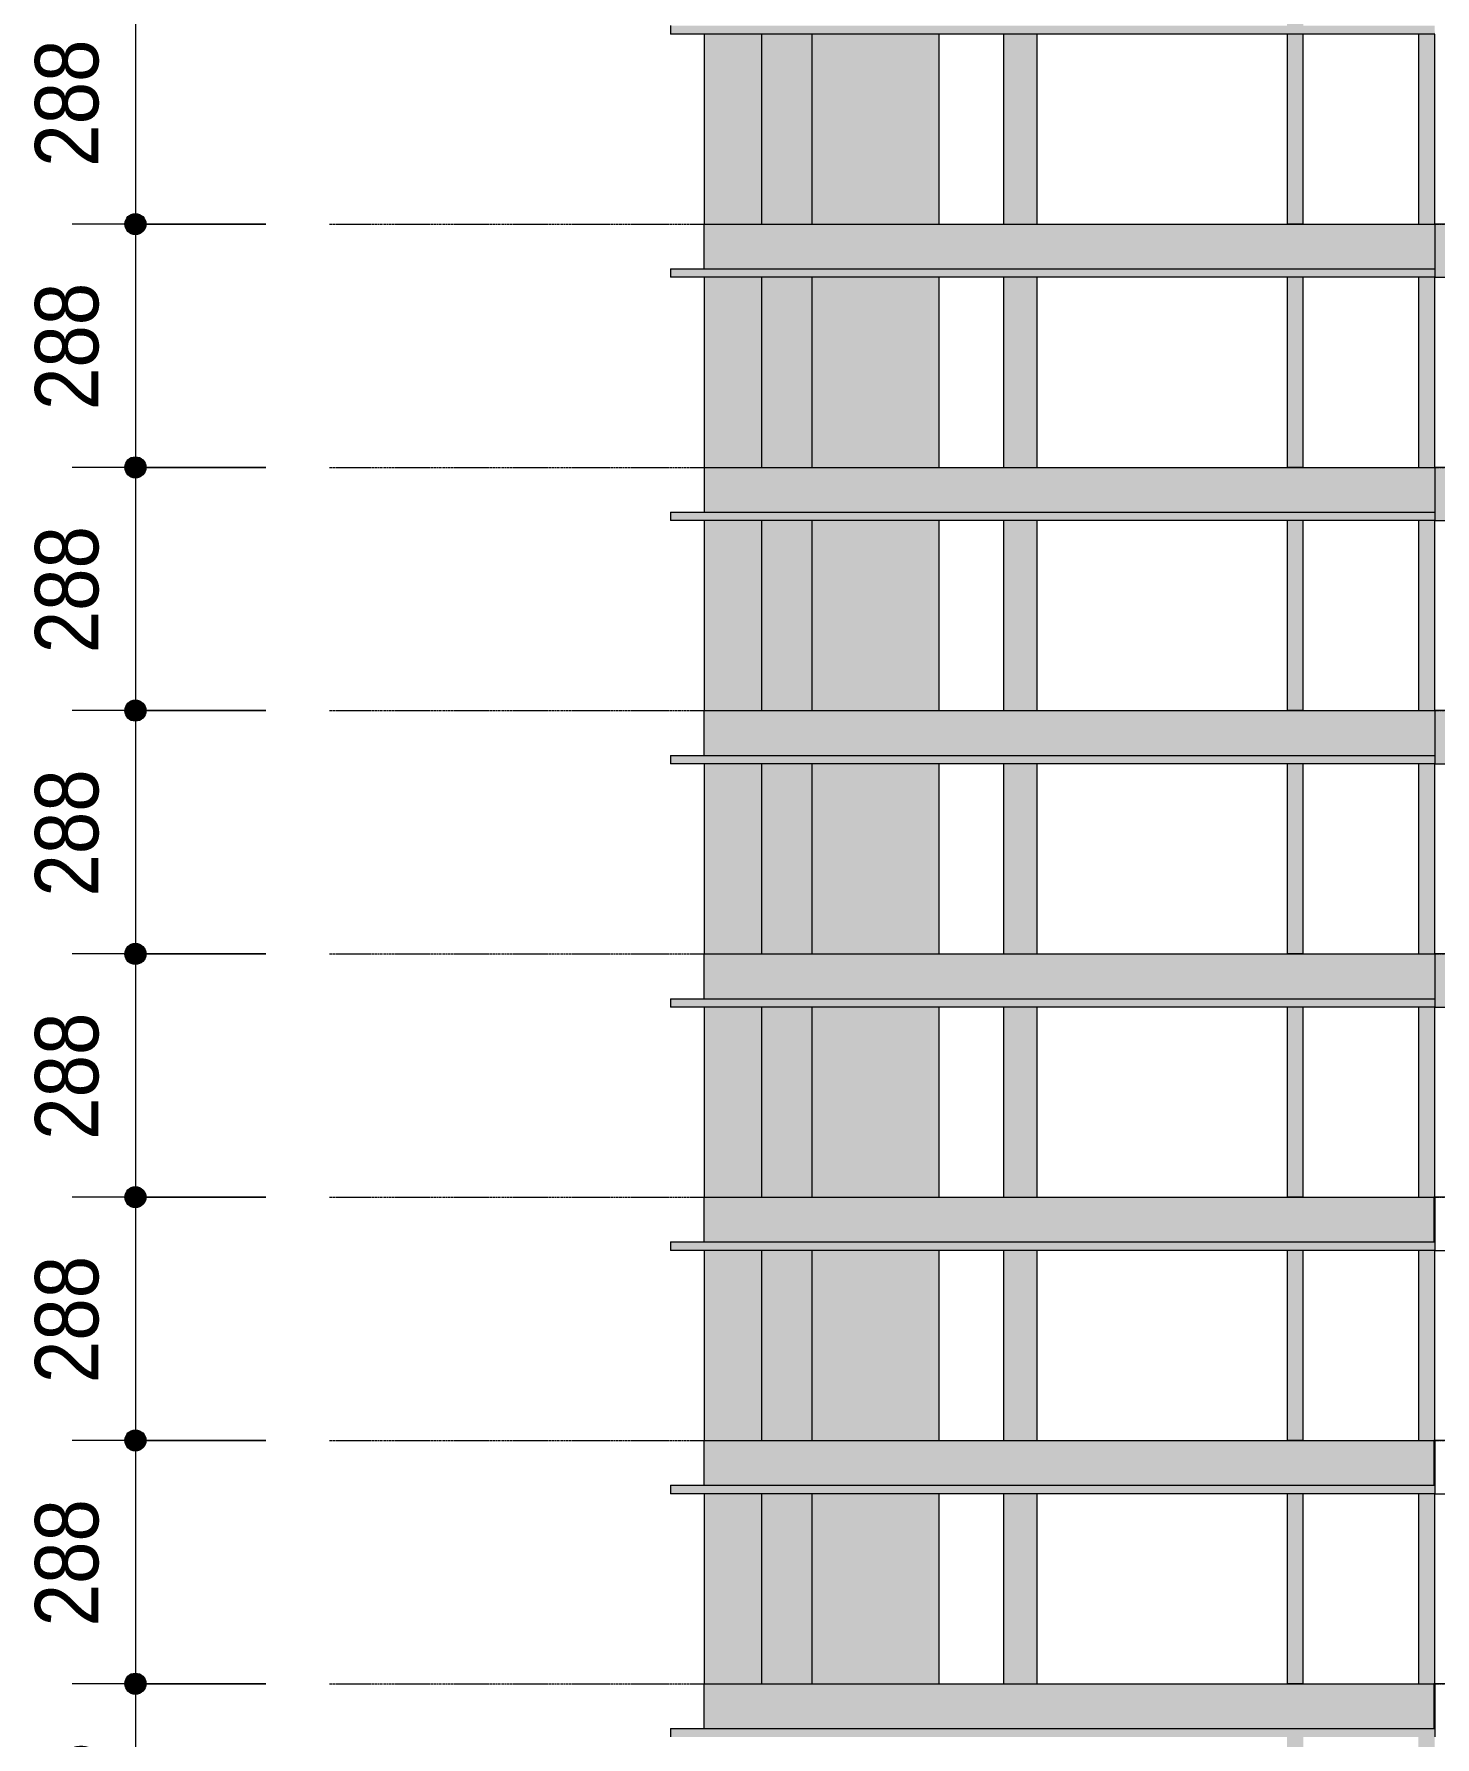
# Model space of a CAD drawing. Header units: centimetres. Extents: x -1139 to 26418, y -889 to 84390.
# Drawn here: x 11019 to 12678, y 78810 to 80826 of the extents above; entities that cross this region are included whole.
import ezdxf

# ---------------------------------------------------------------- set-up
doc = ezdxf.new("R2010")
doc.units = ezdxf.units.CM
doc.linetypes.add('Centro', pattern=[3.175, 0.635, -0.47625, 1.5875, -0.47625])
for name, color, linetype, lineweight in [('A-ANNO-DIMS', 7, 'Continuous', 9), ('A-ANNO-DIMS-500', 7, 'Continuous', 9), ('A-FLOR', 7, 'Continuous', 9), ('A-FLOR-LEVL', 7, 'Continuous', 9), ('S-BEAM', 7, 'Continuous', 9), ('S-COLS', 7, 'Continuous', 9)]:
    doc.layers.add(name, color=color, linetype=linetype, lineweight=lineweight)
doc.styles.add('Fira Sans_3', font='', dxfattribs={"width": 0.9, "height": 75})
doc.styles.get('Fira Sans_3').set_extended_font_data('Fira Sans')
doc.dimstyles.new('PED_R80_1_5mm_ACIMA_As_ESQ__R00_5', dxfattribs={"dimscale": 30.48, "dimtxt": 102.298456, "dimasz": 3.28084, "dimexe": 2.46063, "dimexo": 2.46063, "dimgap": 0.492126, "dimtad": 1, "dimdec": 1, "dimrnd": 0.5, "dimdsep": 46, "dimtxsty": 'Fira Sans_3', "dimblk1": 'DOTSMALL', "dimblk2": 'DOTSMALL', "dimsah": 1, "dimcen": 0.09, "dimdle": 4.92126, "dimazin": 0, "dimtfac": 1, "dimtdec": 4, "dimtix": 1, "dimtmove": 0, "dimatfit": 3, "dimfxl": 1, "dimtvp": 1, "dimtolj": 1, "dimtzin": 0, "dimarcsym": 2})

# ---------------------------------------------------------------- blocks, each defined once
blk = doc.blocks.new('DIMBLOCK283-CT401 - CORTE ESQ_ BARR')
at = {"layer": 'A-ANNO-DIMS-500', "true_color": 0x000032}
h = blk.add_hatch(color=178, dxfattribs=at)
edge = h.paths.add_edge_path(flags=0)
edge.add_arc((11139.5, 80889), 12.5, 0, 360)
h = blk.add_hatch(color=178, dxfattribs=at)
edge = h.paths.add_edge_path(flags=0)
edge.add_arc((11139.5, 80601), 12.5, 0, 360)
at = {"layer": 'A-ANNO-DIMS-500', "color": 178, "true_color": 0x000032}
for p, q in [((11293.8, 80889), (11064.5, 80889)), ((11139.5, 80889), (11139.5, 80601)), ((11139.5, 80889), (11293.8, 80889)), ((11293.8, 80601), (11064.5, 80601)), ((11139.5, 80601), (11293.8, 80601))]:
    blk.add_line(p, q, dxfattribs=at)
for centre in [(11139.5, 80889), (11139.5, 80601)]:
    blk.add_circle(centre, 12.5, dxfattribs=at)
at = {"layer": 'A-ANNO-DIMS-500', "color": 0, "insert": (11020.6, 80668.9), "char_height": 75, "width": 182.563, "attachment_point": 1, "rotation": 90, "line_spacing_factor": 1.049215, "style": 'Fira Sans_3'}
blk.add_mtext('288', dxfattribs=at)
blk = doc.blocks.new('_DotSmall')
at = {"color": 0, "linetype": 'ByBlock', "const_width": 0.5}
blk.add_lwpolyline([(-0.0625, 0, 1), (0.0625, 0, 1)], format="xyb", close=True, dxfattribs=at)
blk = doc.blocks.new('DIMBLOCK284-CT401 - CORTE ESQ_ BARR')
at = {"layer": 'A-ANNO-DIMS-500', "true_color": 0x000032}
h = blk.add_hatch(color=178, dxfattribs=at)
edge = h.paths.add_edge_path(flags=0)
edge.add_arc((11139.5, 80601), 12.5, 0, 360)
h = blk.add_hatch(color=178, dxfattribs=at)
edge = h.paths.add_edge_path(flags=0)
edge.add_arc((11139.5, 80313), 12.5, 0, 360)
at = {"layer": 'A-ANNO-DIMS-500', "color": 178, "true_color": 0x000032}
for p, q in [((11293.8, 80601), (11064.5, 80601)), ((11139.5, 80601), (11139.5, 80313)), ((11139.5, 80601), (11293.8, 80601)), ((11293.8, 80313), (11064.5, 80313)), ((11139.5, 80313), (11293.8, 80313))]:
    blk.add_line(p, q, dxfattribs=at)
for centre in [(11139.5, 80601), (11139.5, 80313)]:
    blk.add_circle(centre, 12.5, dxfattribs=at)
at = {"layer": 'A-ANNO-DIMS-500', "color": 0, "insert": (11020.6, 80380.9), "char_height": 75, "width": 182.563, "attachment_point": 1, "rotation": 90, "line_spacing_factor": 1.049215, "style": 'Fira Sans_3'}
blk.add_mtext('288', dxfattribs=at)
blk = doc.blocks.new('DIMBLOCK285-CT401 - CORTE ESQ_ BARR')
at = {"layer": 'A-ANNO-DIMS-500', "true_color": 0x000032}
h = blk.add_hatch(color=178, dxfattribs=at)
edge = h.paths.add_edge_path(flags=0)
edge.add_arc((11139.5, 80313), 12.5, 0, 360)
h = blk.add_hatch(color=178, dxfattribs=at)
edge = h.paths.add_edge_path(flags=0)
edge.add_arc((11139.5, 80025), 12.5, 0, 360)
at = {"layer": 'A-ANNO-DIMS-500', "color": 178, "true_color": 0x000032}
for p, q in [((11293.8, 80313), (11064.5, 80313)), ((11139.5, 80313), (11139.5, 80025)), ((11139.5, 80313), (11293.8, 80313)), ((11293.8, 80025), (11064.5, 80025)), ((11139.5, 80025), (11293.8, 80025))]:
    blk.add_line(p, q, dxfattribs=at)
for centre in [(11139.5, 80313), (11139.5, 80025)]:
    blk.add_circle(centre, 12.5, dxfattribs=at)
at = {"layer": 'A-ANNO-DIMS-500', "color": 0, "insert": (11020.6, 80092.9), "char_height": 75, "width": 182.563, "attachment_point": 1, "rotation": 90, "line_spacing_factor": 1.049215, "style": 'Fira Sans_3'}
blk.add_mtext('288', dxfattribs=at)
blk = doc.blocks.new('DIMBLOCK286-CT401 - CORTE ESQ_ BARR')
at = {"layer": 'A-ANNO-DIMS-500', "true_color": 0x000032}
h = blk.add_hatch(color=178, dxfattribs=at)
edge = h.paths.add_edge_path(flags=0)
edge.add_arc((11139.5, 80025), 12.5, 0, 360)
h = blk.add_hatch(color=178, dxfattribs=at)
edge = h.paths.add_edge_path(flags=0)
edge.add_arc((11139.5, 79737), 12.5, 0, 360)
at = {"layer": 'A-ANNO-DIMS-500', "color": 178, "true_color": 0x000032}
for p, q in [((11293.8, 80025), (11064.5, 80025)), ((11139.5, 80025), (11139.5, 79737)), ((11139.5, 80025), (11293.8, 80025)), ((11293.8, 79737), (11064.5, 79737)), ((11139.5, 79737), (11293.8, 79737))]:
    blk.add_line(p, q, dxfattribs=at)
for centre in [(11139.5, 80025), (11139.5, 79737)]:
    blk.add_circle(centre, 12.5, dxfattribs=at)
at = {"layer": 'A-ANNO-DIMS-500', "color": 0, "insert": (11020.6, 79804.9), "char_height": 75, "width": 182.563, "attachment_point": 1, "rotation": 90, "line_spacing_factor": 1.049215, "style": 'Fira Sans_3'}
blk.add_mtext('288', dxfattribs=at)
blk = doc.blocks.new('DIMBLOCK287-CT401 - CORTE ESQ_ BARR')
at = {"layer": 'A-ANNO-DIMS-500', "true_color": 0x000032}
h = blk.add_hatch(color=178, dxfattribs=at)
edge = h.paths.add_edge_path(flags=0)
edge.add_arc((11139.5, 79737), 12.5, 0, 360)
h = blk.add_hatch(color=178, dxfattribs=at)
edge = h.paths.add_edge_path(flags=0)
edge.add_arc((11139.5, 79449), 12.5, 0, 360)
at = {"layer": 'A-ANNO-DIMS-500', "color": 178, "true_color": 0x000032}
for p, q in [((11293.8, 79737), (11064.5, 79737)), ((11139.5, 79737), (11139.5, 79449)), ((11139.5, 79737), (11293.8, 79737)), ((11293.8, 79449), (11064.5, 79449)), ((11139.5, 79449), (11293.8, 79449))]:
    blk.add_line(p, q, dxfattribs=at)
for centre in [(11139.5, 79737), (11139.5, 79449)]:
    blk.add_circle(centre, 12.5, dxfattribs=at)
at = {"layer": 'A-ANNO-DIMS-500', "color": 0, "insert": (11020.6, 79516.9), "char_height": 75, "width": 182.563, "attachment_point": 1, "rotation": 90, "line_spacing_factor": 1.049215, "style": 'Fira Sans_3'}
blk.add_mtext('288', dxfattribs=at)
blk = doc.blocks.new('DIMBLOCK288-CT401 - CORTE ESQ_ BARR')
at = {"layer": 'A-ANNO-DIMS-500', "true_color": 0x000032}
h = blk.add_hatch(color=178, dxfattribs=at)
edge = h.paths.add_edge_path(flags=0)
edge.add_arc((11139.5, 79449), 12.5, 0, 360)
h = blk.add_hatch(color=178, dxfattribs=at)
edge = h.paths.add_edge_path(flags=0)
edge.add_arc((11139.5, 79161), 12.5, 0, 360)
at = {"layer": 'A-ANNO-DIMS-500', "color": 178, "true_color": 0x000032}
for p, q in [((11293.8, 79449), (11064.5, 79449)), ((11139.5, 79449), (11139.5, 79161)), ((11139.5, 79449), (11293.8, 79449)), ((11293.8, 79161), (11064.5, 79161)), ((11139.5, 79161), (11293.8, 79161))]:
    blk.add_line(p, q, dxfattribs=at)
for centre in [(11139.5, 79449), (11139.5, 79161)]:
    blk.add_circle(centre, 12.5, dxfattribs=at)
at = {"layer": 'A-ANNO-DIMS-500', "color": 0, "insert": (11020.6, 79228.9), "char_height": 75, "width": 182.563, "attachment_point": 1, "rotation": 90, "line_spacing_factor": 1.049215, "style": 'Fira Sans_3'}
blk.add_mtext('288', dxfattribs=at)
blk = doc.blocks.new('DIMBLOCK289-CT401 - CORTE ESQ_ BARR')
at = {"layer": 'A-ANNO-DIMS-500', "true_color": 0x000032}
h = blk.add_hatch(color=178, dxfattribs=at)
edge = h.paths.add_edge_path(flags=0)
edge.add_arc((11139.5, 79161), 12.5, 0, 360)
h = blk.add_hatch(color=178, dxfattribs=at)
edge = h.paths.add_edge_path(flags=0)
edge.add_arc((11139.5, 78873), 12.5, 0, 360)
at = {"layer": 'A-ANNO-DIMS-500', "color": 178, "true_color": 0x000032}
for p, q in [((11293.8, 79161), (11064.5, 79161)), ((11139.5, 79161), (11139.5, 78873)), ((11139.5, 79161), (11293.8, 79161)), ((11293.8, 78873), (11064.5, 78873)), ((11139.5, 78873), (11293.8, 78873))]:
    blk.add_line(p, q, dxfattribs=at)
for centre in [(11139.5, 79161), (11139.5, 78873)]:
    blk.add_circle(centre, 12.5, dxfattribs=at)
at = {"layer": 'A-ANNO-DIMS-500', "color": 0, "insert": (11020.6, 78940.9), "char_height": 75, "width": 182.563, "attachment_point": 1, "rotation": 90, "line_spacing_factor": 1.049215, "style": 'Fira Sans_3'}
blk.add_mtext('288', dxfattribs=at)
blk = doc.blocks.new('DIMBLOCK290-CT401 - CORTE ESQ_ BARR')
at = {"layer": 'A-ANNO-DIMS-500', "true_color": 0x000032}
h = blk.add_hatch(color=178, dxfattribs=at)
edge = h.paths.add_edge_path(flags=0)
edge.add_arc((11139.5, 78873), 12.5, 0, 360)
h = blk.add_hatch(color=178, dxfattribs=at)
edge = h.paths.add_edge_path(flags=0)
edge.add_arc((11139.5, 78585), 12.5, 0, 360)
at = {"layer": 'A-ANNO-DIMS-500', "color": 178, "true_color": 0x000032}
for p, q in [((11293.8, 78873), (11064.5, 78873)), ((11139.5, 78873), (11139.5, 78585)), ((11139.5, 78873), (11293.8, 78873)), ((11293.8, 78585), (11064.5, 78585)), ((11139.5, 78585), (11293.8, 78585))]:
    blk.add_line(p, q, dxfattribs=at)
for centre in [(11139.5, 78873), (11139.5, 78585)]:
    blk.add_circle(centre, 12.5, dxfattribs=at)
at = {"layer": 'A-ANNO-DIMS-500', "color": 0, "insert": (11020.6, 78652.9), "char_height": 75, "width": 182.563, "attachment_point": 1, "rotation": 90, "line_spacing_factor": 1.049215, "style": 'Fira Sans_3'}
blk.add_mtext('288', dxfattribs=at)

msp = doc.modelspace()

# ---------------------------------------------------------------- hatches: boundary and pattern name
at = {"layer": 'A-FLOR', "true_color": 0xc0c0c0}
for points in [[(12122.53, 80826), (12678.05, 80826), (12677.55, 80836), (11773.05, 80836), (11773.05, 80826), (12091.1, 80826)], [(12091.05, 80538), (12678.05, 80538), (12677.55, 80548), (11773.05, 80548), (11773.05, 80538), (11934.34, 80538)], [(11813.05, 80250), (12678.05, 80250), (12677.55, 80260), (11773.05, 80260), (11773.05, 80250)], [(12091.05, 79962), (12678.05, 79962), (12677.55, 79972), (11773.05, 79972), (11773.05, 79962), (11934.34, 79962)], [(12678.05, 79674), (12677.55, 79684), (11773.05, 79684), (11773.05, 79674), (12677.55, 79674)], [(11813.05, 79386), (12678.05, 79386), (12677.55, 79396), (11773.05, 79396), (11773.05, 79386)], [(11813.05, 79098), (12678.05, 79098), (12677.55, 79108), (11773.05, 79108), (11773.05, 79098)], [(12678.05, 78810), (12677.55, 78820), (11773.05, 78820), (11773.05, 78810), (12677.55, 78810)]]:
    msp.add_hatch(color=9, dxfattribs=at).paths.add_polyline_path(points, flags=0)
at = {"layer": 'S-BEAM', "true_color": 0xc0c0c0}
for points in [[(11832.05, 80548), (11832.05, 80601), (11813.05, 80601), (11813.05, 80548)], [(12503.05, 80548), (12503.05, 80601), (11832.05, 80601), (11832.05, 80548), (12498.91, 80548)], [(12677.55, 80548), (12678.05, 80548), (12677.55, 80601), (12522.05, 80601), (12522.05, 80548)], [(12687.1, 80538), (12697.05, 80538), (12697.05, 80601), (12678.05, 80601), (12678.05, 80538)], [(11832.05, 80260), (11832.05, 80313), (11813.05, 80313), (11813.05, 80260)], [(12503.05, 80260), (12503.05, 80313), (11832.05, 80313), (11832.05, 80260), (12498.91, 80260)], [(12677.55, 80260), (12678.05, 80260), (12677.55, 80313), (12522.05, 80313), (12522.05, 80260)], [(12697.05, 80250), (12697.05, 80313), (12678.05, 80313), (12678.05, 80250)], [(11832.05, 79972), (11832.05, 80025), (11813.05, 80025), (11813.05, 79972)], [(12498.91, 79972), (12503.05, 79972), (12503.05, 80025), (11832.05, 80025), (11832.05, 79972), (12122.53, 79972)], [(12677.55, 79972), (12678.05, 79972), (12677.55, 80025), (12522.05, 80025), (12522.05, 79972)], [(12697.05, 79962), (12697.05, 80025), (12678.05, 80025), (12678.05, 79962), (12687.1, 79962)], [(11813.05, 79684), (11832.05, 79684), (11832.05, 79737), (11813.05, 79737)], [(12498.91, 79684), (12503.05, 79684), (12503.05, 79737), (11832.05, 79737), (11832.05, 79684), (12122.53, 79684)], [(12677.55, 79684), (12678.05, 79684), (12677.55, 79737), (12522.05, 79737), (12522.05, 79684)], [(12697.05, 79674), (12697.05, 79737), (12678.05, 79737), (12678.05, 79674), (12687.1, 79674)], [(11813.05, 79396), (11832.05, 79396), (11832.05, 79449), (11813.05, 79449), (11813.05, 79410.28)], [(11857.17, 79396), (12503.05, 79396), (12503.05, 79449), (11832.05, 79449), (11832.05, 79396)], [(12676.78, 79396), (12676.78, 79449), (12522.05, 79449), (12522.05, 79396)], [(11813.05, 79108), (11832.05, 79108), (11832.05, 79161), (11813.05, 79161)], [(12498.91, 79108), (12503.05, 79108), (12503.05, 79161), (11832.05, 79161), (11832.05, 79108), (12122.53, 79108)], [(12676.78, 79108), (12676.78, 79161), (12522.05, 79161), (12522.05, 79108)], [(11813.05, 78820), (11832.05, 78820), (11832.05, 78873), (11813.05, 78873), (11813.05, 78858.82)], [(12498.91, 78820), (12503.05, 78820), (12503.05, 78873), (11832.05, 78873), (11832.05, 78820), (12122.53, 78820)], [(12676.78, 78820), (12676.78, 78873), (12522.05, 78873), (12522.05, 78820)]]:
    msp.add_hatch(color=9, dxfattribs=at).paths.add_polyline_path(points, flags=0)
at = {"layer": 'S-COLS', "true_color": 0xc0c0c0}
h = msp.add_hatch(color=9, dxfattribs=at)
h.paths.add_polyline_path([(12522.05, 80601), (12522.05, 80826), (12503.05, 80826), (12503.05, 80601)], flags=0)
h.paths.add_polyline_path([(12522.05, 80836), (12522.05, 80889), (12503.05, 80889), (12503.05, 80836)], flags=0)
h = msp.add_hatch(color=9, dxfattribs=at)
h.paths.add_polyline_path([(11832.05, 80601), (11880.55, 80601), (11880.55, 80826), (11813.05, 80825.72), (11813.05, 80601)], flags=0)
h.paths.add_polyline_path([(12091.05, 80601), (12091.05, 80826), (11940.55, 80826), (11940.55, 80601)], flags=0)
for points in [[(11880.55, 80601), (11910.55, 80601), (11910.55, 80826), (11880.64, 80826), (11880.59, 80697.02)], [(11931.68, 80601), (11940.55, 80601), (11939.97, 80826), (11910.55, 80826), (11910.65, 80601), (11927.21, 80601)], [(12167.88, 80601), (12207.05, 80601), (12207.05, 80826), (12167.05, 80826), (12167.05, 80601)], [(12677.55, 80601), (12677.55, 80826), (12658.55, 80826), (12658.55, 80601)], [(11880.55, 80313), (11910.55, 80313), (11910.55, 80538), (11880.64, 80538), (11880.56, 80329.38)], [(11931.68, 80313), (11940.55, 80313), (11939.97, 80538), (11910.55, 80538), (11910.65, 80313), (11927.21, 80313)], [(12167.88, 80313), (12207.05, 80313), (12207.05, 80538), (12167.05, 80538), (12167.05, 80313)], [(12677.55, 80313), (12677.55, 80538), (12658.55, 80538), (12658.55, 80313)], [(11880.55, 80025), (11910.55, 80025), (11910.55, 80250), (11880.64, 80250), (11880.6, 80145.56)], [(11931.68, 80025), (11940.55, 80025), (11939.97, 80250), (11910.55, 80250), (11910.65, 80025), (11927.21, 80025)], [(12207.05, 80025), (12207.05, 80250), (12167.05, 80250), (12167.05, 80025), (12167.88, 80025)], [(12658.55, 80025), (12677.55, 80025), (12677.55, 80250), (12658.55, 80250), (12658.55, 80145.56)], [(11880.55, 79737), (11910.55, 79737), (11910.55, 79962), (11880.64, 79961.74), (11880.57, 79777.92)], [(11931.76, 79737), (11940.55, 79737), (11939.97, 79962), (11910.55, 79961.74), (11910.65, 79737), (11931.68, 79737)], [(12167.88, 79737), (12207.05, 79737), (12207.05, 79962), (12167.05, 79962), (12167.05, 79737)], [(12677.55, 79737), (12677.55, 79962), (12658.55, 79962), (12658.55, 79737)], [(11880.55, 79449), (11910.55, 79449), (11910.55, 79674), (11880.55, 79674), (11880.55, 79594.1)], [(11934.34, 79449), (11940.55, 79449), (11939.97, 79674), (11910.55, 79674), (11910.65, 79449), (11931.76, 79449)], [(12167.05, 79449), (12207.05, 79449), (12207.05, 79674), (12167.05, 79674)], [(12658.55, 79449), (12677.55, 79449), (12677.55, 79674), (12658.55, 79674), (12658.55, 79594.1)], [(11880.55, 79161), (11910.55, 79161), (11910.55, 79386), (11880.64, 79386), (11880.58, 79226.46)], [(11935.43, 79161), (11940.55, 79161), (11939.97, 79386), (11910.55, 79386), (11910.55, 79161), (11934.34, 79161)], [(12167.88, 79161), (12207.05, 79161), (12207.05, 79386), (12167.05, 79386), (12167.05, 79161)], [(11880.55, 78873), (11910.55, 78873), (11910.55, 79098), (11880.64, 79098), (11880.62, 79042.64)], [(11931.68, 78873), (11940.55, 78873), (11939.97, 79098), (11910.55, 79098), (11910.55, 78873), (11927.21, 78873)], [(12167.88, 78873), (12207.05, 78873), (12207.05, 79098), (12167.05, 79098), (12167.05, 78873)]]:
    msp.add_hatch(color=9, dxfattribs=at).paths.add_polyline_path(points, flags=0)
h = msp.add_hatch(color=9, dxfattribs=at)
h.paths.add_polyline_path([(12677.55, 80601), (12678.05, 80601.37), (12677.55, 80697.02)], flags=0)
h.paths.add_polyline_path([(12702.48, 80601), (12887.55, 80601), (12887.55, 80826), (12697.05, 80826), (12697.05, 80601)], flags=0)
h = msp.add_hatch(color=9, dxfattribs=at)
h.paths.add_polyline_path([(12522.05, 80313), (12522.05, 80538), (12503.05, 80538), (12503.05, 80313)], flags=0)
h.paths.add_polyline_path([(12522.05, 80548), (12522.05, 80601), (12503.05, 80601), (12503.05, 80548)], flags=0)
h = msp.add_hatch(color=9, dxfattribs=at)
h.paths.add_polyline_path([(11813.05, 80313), (11880.55, 80313), (11880.55, 80538), (11813.05, 80537.72), (11813.05, 80329.38)], flags=0)
h.paths.add_polyline_path([(12091.05, 80313), (12091.05, 80538), (11940.55, 80538), (11940.55, 80313)], flags=0)
h = msp.add_hatch(color=9, dxfattribs=at)
h.paths.add_polyline_path([(12677.55, 80313), (12678.05, 80313), (12677.55, 80513.2)], flags=0)
h.paths.add_polyline_path([(12702.48, 80313), (12887.55, 80313), (12887.55, 80538), (12697.05, 80538), (12697.05, 80313)], flags=0)
h = msp.add_hatch(color=9, dxfattribs=at)
h.paths.add_polyline_path([(12522.05, 80025), (12522.05, 80250), (12503.05, 80250), (12503.05, 80025)], flags=0)
h.paths.add_polyline_path([(12503.05, 80260), (12522.05, 80260.28), (12522.05, 80313), (12503.05, 80313)], flags=0)
h = msp.add_hatch(color=9, dxfattribs=at)
h.paths.add_polyline_path([(11832.05, 80025), (11880.55, 80025), (11880.55, 80250), (11813.05, 80249.72), (11813.05, 80025)], flags=0)
h.paths.add_polyline_path([(11940.55, 80025), (12091.05, 80025), (12091.05, 80250), (11940.55, 80250), (11940.55, 80145.56)], flags=0)
h = msp.add_hatch(color=9, dxfattribs=at)
h.paths.add_polyline_path([(12677.55, 80025), (12678.05, 80025.37), (12677.55, 80145.56)], flags=0)
h.paths.add_polyline_path([(12697.05, 80025), (12887.55, 80025), (12887.55, 80250), (12697.05, 80250), (12697.05, 80145.56)], flags=0)
h = msp.add_hatch(color=9, dxfattribs=at)
h.paths.add_polyline_path([(12522.05, 79737), (12522.05, 79962), (12503.05, 79962), (12503.05, 79737)], flags=0)
h.paths.add_polyline_path([(12522.05, 79972), (12522.05, 80025), (12503.05, 80025), (12503.05, 79972)], flags=0)
h = msp.add_hatch(color=9, dxfattribs=at)
h.paths.add_polyline_path([(11813.05, 79737), (11880.55, 79737), (11880.55, 79962), (11813.05, 79961.74), (11813.05, 79738.5)], flags=0)
h.paths.add_polyline_path([(12091.05, 79737), (12091.05, 79962), (11940.55, 79962), (11940.55, 79737)], flags=0)
h = msp.add_hatch(color=9, dxfattribs=at)
h.paths.add_polyline_path([(12677.55, 79737), (12678.05, 79737.37), (12677.55, 79777.92)], flags=0)
h.paths.add_polyline_path([(12702.48, 79737), (12887.55, 79737), (12887.55, 79962), (12697.05, 79962), (12697.05, 79737)], flags=0)
h = msp.add_hatch(color=9, dxfattribs=at)
h.paths.add_polyline_path([(12522.05, 79449), (12522.05, 79674), (12503.05, 79674), (12503.05, 79449)], flags=0)
h.paths.add_polyline_path([(12522.05, 79684), (12522.05, 79737), (12503.05, 79737), (12503.05, 79684)], flags=0)
h = msp.add_hatch(color=9, dxfattribs=at)
h.paths.add_polyline_path([(11832.05, 79449), (11880.55, 79449), (11880.55, 79674), (11813.05, 79673.72), (11813.05, 79449)], flags=0)
h.paths.add_polyline_path([(12091.04, 79449), (12091.05, 79449), (12091.05, 79674), (11940.55, 79674), (11940.55, 79449)], flags=0)
h = msp.add_hatch(color=9, dxfattribs=at)
h.paths.add_polyline_path([(12677.55, 79449), (12678.05, 79449.37), (12677.55, 79594.1)], flags=0)
h.paths.add_polyline_path([(12768.55, 79449), (12887.55, 79449), (12887.55, 79674), (12768.55, 79674)], flags=0)
h.paths.add_polyline_path([(12697.05, 79449), (12768.55, 79449), (12768.55, 79674), (12697.05, 79674)], flags=0)
h = msp.add_hatch(color=9, dxfattribs=at)
h.paths.add_polyline_path([(12522.05, 79161), (12522.05, 79386), (12503.05, 79386), (12503.05, 79161)], flags=0)
h.paths.add_polyline_path([(12503.05, 79396), (12522.05, 79396), (12522.05, 79449), (12503.05, 79449), (12503.05, 79410.28)], flags=0)
h = msp.add_hatch(color=9, dxfattribs=at)
h.paths.add_polyline_path([(12676.78, 79161), (12677.55, 79161), (12677.55, 79386), (12658.55, 79386), (12658.55, 79161)], flags=0)
h.paths.add_polyline_path([(12677.55, 79396), (12677.55, 79449), (12676.78, 79448.43), (12676.78, 79396)], flags=0)
h = msp.add_hatch(color=9, dxfattribs=at)
h.paths.add_polyline_path([(12768.55, 79161), (12887.55, 79161), (12887.55, 79386), (12768.55, 79386)], flags=0)
h.paths.add_polyline_path([(12702.47, 79161), (12768.55, 79161), (12768.55, 79386), (12697.05, 79386), (12697.05, 79161)], flags=0)
h.paths.add_polyline_path([(12677.55, 79161), (12678.05, 79161.37), (12677.55, 79385.74)], flags=0)
h.paths.add_polyline_path([(12677.55, 79396), (12678.05, 79396), (12677.55, 79410.28)], flags=0)
h = msp.add_hatch(color=9, dxfattribs=at)
h.paths.add_polyline_path([(11832.05, 79161), (11880.55, 79161), (11880.55, 79386), (11813.05, 79386), (11813.05, 79161)], flags=0)
h.paths.add_polyline_path([(12091.04, 79161), (12091.05, 79161), (12091.05, 79386), (11940.55, 79386), (11940.55, 79161)], flags=0)
h = msp.add_hatch(color=9, dxfattribs=at)
h.paths.add_polyline_path([(12522.05, 78873), (12522.05, 79098), (12503.05, 79098), (12503.05, 78873)], flags=0)
h.paths.add_polyline_path([(12522.05, 79108), (12522.05, 79161), (12503.05, 79161), (12503.05, 79108)], flags=0)
h = msp.add_hatch(color=9, dxfattribs=at)
h.paths.add_polyline_path([(12658.55, 78873), (12677.55, 78873), (12677.55, 79098), (12658.55, 79098), (12658.55, 79042.64)], flags=0)
h.paths.add_polyline_path([(12677.55, 79108), (12677.55, 79161), (12676.78, 79160.43), (12676.78, 79108)], flags=0)
h = msp.add_hatch(color=9, dxfattribs=at)
h.paths.add_polyline_path([(11813.05, 78873), (11880.55, 78873), (11880.55, 79098), (11813.05, 79098), (11813.05, 79042.64)], flags=0)
h.paths.add_polyline_path([(12091.04, 78873), (12091.05, 78873), (12091.05, 79098), (11940.55, 79098), (11940.55, 78873)], flags=0)
h = msp.add_hatch(color=9, dxfattribs=at)
h.paths.add_polyline_path([(12522.05, 78585), (12522.05, 78810), (12503.05, 78810), (12503.05, 78585)], flags=0)
h.paths.add_polyline_path([(12522.05, 78820), (12522.05, 78873), (12503.05, 78873), (12503.05, 78820)], flags=0)
h = msp.add_hatch(color=9, dxfattribs=at)
h.paths.add_polyline_path([(12676.78, 78585), (12677.55, 78585), (12677.55, 78810), (12658.55, 78810), (12658.55, 78585)], flags=0)
h.paths.add_polyline_path([(12677.55, 78820), (12677.55, 78873), (12676.78, 78872.43), (12676.78, 78820)], flags=0)

# ---------------------------------------------------------------- linework, layer by layer
at = {"layer": 'A-FLOR'}
for p, q in [((11773.05, 80836), (11773.05, 80826)), ((12678.05, 80826), (11773.05, 80826)), ((11773.05, 80548), (12678.05, 80548)), ((11773.05, 80548), (11773.05, 80538)), ((12678.05, 80538), (11773.05, 80538)), ((11773.05, 80260), (12678.05, 80260)), ((11773.05, 80260), (11773.05, 80250)), ((12678.05, 80250), (11773.05, 80250)), ((11773.05, 79972), (12678.05, 79972)), ((11773.05, 79972), (11773.05, 79962)), ((12678.05, 79962), (11773.05, 79962)), ((11773.05, 79684), (12678.05, 79684)), ((11773.05, 79684), (11773.05, 79674)), ((12678.05, 79674), (11773.05, 79674)), ((11773.05, 79396), (12678.05, 79396)), ((11773.05, 79396), (11773.05, 79386)), ((12678.05, 79386), (11773.05, 79386)), ((11773.05, 79108), (12678.05, 79108)), ((11773.05, 79108), (11773.05, 79098)), ((12678.05, 79098), (11773.05, 79098)), ((11773.05, 78820), (12678.05, 78820)), ((11773.05, 78820), (11773.05, 78810))]:
    msp.add_line(p, q, dxfattribs=at)
at = {"layer": 'A-FLOR-LEVL', "linetype": 'Centro'}
for p, q in [((11368.8, 80601), (15167.39, 80601)), ((11368.8, 80313), (15167.39, 80313)), ((11368.8, 80025), (15167.39, 80025)), ((11368.8, 79737), (15167.39, 79737)), ((11368.8, 79449), (15167.39, 79449)), ((11368.8, 79161), (15167.39, 79161)), ((11368.8, 78873), (15167.39, 78873))]:
    msp.add_line(p, q, dxfattribs=at)
at = {"layer": 'S-BEAM'}
for p, q in [((11813.05, 80601), (11832.05, 80601)), ((11813.05, 80548), (11813.05, 80601)), ((11832.05, 80601), (12503.05, 80601)), ((12522.05, 80601), (12678.05, 80601)), ((12697.05, 80601), (12678.05, 80601)), ((12678.05, 80601), (12678.05, 80538)), ((12678.05, 80538), (12697.05, 80538)), ((11813.05, 80313), (11832.05, 80313)), ((11813.05, 80313), (11813.05, 80260)), ((11832.05, 80313), (12503.05, 80313)), ((12522.05, 80313), (12678.05, 80313)), ((12697.05, 80313), (12678.05, 80313)), ((12678.05, 80313), (12678.05, 80250)), ((12678.05, 80250), (12697.05, 80250)), ((11813.05, 80025), (11832.05, 80025)), ((11813.05, 79972), (11813.05, 80025)), ((11832.05, 80025), (12503.05, 80025)), ((12522.05, 80025), (12678.05, 80025)), ((12697.05, 80025), (12678.05, 80025)), ((12678.05, 80025), (12678.05, 79962)), ((12678.05, 79962), (12697.05, 79962)), ((11813.05, 79737), (11832.05, 79737)), ((11813.05, 79684), (11813.05, 79737)), ((11832.05, 79737), (12503.05, 79737)), ((12522.05, 79737), (12678.05, 79737)), ((12697.05, 79737), (12678.05, 79737)), ((12678.05, 79737), (12678.05, 79674)), ((12678.05, 79674), (12697.05, 79674)), ((11813.05, 79449), (11832.05, 79449)), ((11813.05, 79396), (11813.05, 79449)), ((11832.05, 79449), (12503.05, 79449)), ((12522.05, 79449), (12676.78, 79449)), ((12676.78, 79449), (12676.78, 79396)), ((12697.05, 79449), (12678.05, 79449)), ((12678.05, 79449), (12678.05, 79386)), ((12678.05, 79386), (12697.05, 79386)), ((11813.05, 79161), (11832.05, 79161)), ((11813.05, 79108), (11813.05, 79161)), ((11832.05, 79161), (12503.05, 79161)), ((12522.05, 79161), (12676.78, 79161)), ((12676.78, 79161), (12676.78, 79108)), ((12697.05, 79161), (12678.05, 79161)), ((12678.05, 79161), (12678.05, 79098)), ((12678.05, 79098), (12697.05, 79098)), ((11813.05, 78873), (11832.05, 78873)), ((11813.05, 78820), (11813.05, 78873)), ((11832.05, 78873), (12503.05, 78873)), ((12522.05, 78873), (12676.78, 78873)), ((12676.78, 78873), (12676.78, 78820)), ((12697.05, 78873), (12678.05, 78873)), ((12678.05, 78873), (12678.05, 78810))]:
    msp.add_line(p, q, dxfattribs=at)
at = {"layer": 'S-COLS'}
for p, q in [((11813.05, 80826), (11813.05, 80601)), ((11880.55, 80826), (11880.55, 80601)), ((11940.55, 80601), (11940.55, 80826)), ((12091.05, 80601), (12091.05, 80826)), ((12167.05, 80826), (12167.05, 80601)), ((12207.05, 80601), (12207.05, 80826)), ((12503.05, 80826), (12503.05, 80601)), ((12522.05, 80601), (12522.05, 80826)), ((12658.55, 80826), (12658.55, 80601)), ((12677.55, 80826), (12677.55, 80601)), ((12522.05, 80601), (12503.05, 80601)), ((12522.05, 80601), (12503.05, 80601)), ((11813.05, 80538), (11813.05, 80313)), ((11880.55, 80538), (11880.55, 80313)), ((11940.55, 80313), (11940.55, 80538)), ((12091.05, 80313), (12091.05, 80538)), ((12167.05, 80538), (12167.05, 80313)), ((12207.05, 80313), (12207.05, 80538)), ((12503.05, 80538), (12503.05, 80313)), ((12522.05, 80313), (12522.05, 80538)), ((12658.55, 80538), (12658.55, 80313)), ((12677.55, 80538), (12677.55, 80313)), ((12522.05, 80313), (12503.05, 80313)), ((12522.05, 80313), (12503.05, 80313)), ((11813.05, 80250), (11813.05, 80025)), ((11880.55, 80250), (11880.55, 80025)), ((11940.55, 80025), (11940.55, 80250)), ((12091.05, 80025), (12091.05, 80250)), ((12167.05, 80250), (12167.05, 80025)), ((12207.05, 80025), (12207.05, 80250)), ((12503.05, 80250), (12503.05, 80025)), ((12522.05, 80025), (12522.05, 80250)), ((12658.55, 80250), (12658.55, 80025)), ((12677.55, 80250), (12677.55, 80025)), ((12522.05, 80025), (12503.05, 80025)), ((12522.05, 80025), (12503.05, 80025)), ((11813.05, 79962), (11813.05, 79737)), ((11880.55, 79961.74), (11880.55, 79737)), ((11940.55, 79737), (11940.55, 79962)), ((12091.05, 79737), (12091.05, 79962)), ((12167.05, 79962), (12167.05, 79737)), ((12207.05, 79737), (12207.05, 79962)), ((12503.05, 79962), (12503.05, 79737)), ((12522.05, 79737), (12522.05, 79962)), ((12658.55, 79962), (12658.55, 79737)), ((12677.55, 79962), (12677.55, 79737)), ((12522.05, 79737), (12503.05, 79737)), ((12522.05, 79737), (12503.05, 79737)), ((11813.05, 79674), (11813.05, 79449)), ((11880.55, 79674), (11880.55, 79449)), ((11940.55, 79449), (11940.55, 79674)), ((12091.05, 79449), (12091.05, 79674)), ((12167.05, 79674), (12167.05, 79449)), ((12207.05, 79449), (12207.05, 79674)), ((12503.05, 79674), (12503.05, 79449)), ((12522.05, 79449), (12522.05, 79674)), ((12658.55, 79674), (12658.55, 79449)), ((12677.55, 79674), (12677.55, 79449)), ((12522.05, 79449), (12503.05, 79449)), ((12522.05, 79449), (12503.05, 79449)), ((12677.55, 79449), (12676.78, 79449)), ((12677.55, 79449), (12676.78, 79449)), ((11813.05, 79386), (11813.05, 79161)), ((11880.55, 79386), (11880.55, 79161)), ((11940.55, 79161), (11940.55, 79386)), ((12091.05, 79161), (12091.05, 79386)), ((12167.05, 79386), (12167.05, 79161)), ((12207.05, 79161), (12207.05, 79386)), ((12503.05, 79386), (12503.05, 79161)), ((12522.05, 79161), (12522.05, 79386)), ((12658.55, 79386), (12658.55, 79161)), ((12677.55, 79386), (12677.55, 79161)), ((12522.05, 79161), (12503.05, 79161)), ((12522.05, 79161), (12503.05, 79161)), ((12677.55, 79161), (12676.78, 79161)), ((12677.55, 79161), (12676.78, 79161)), ((11813.05, 79098), (11813.05, 78873)), ((11880.55, 79098), (11880.55, 78873)), ((11940.55, 78873), (11940.55, 79098)), ((12091.05, 78873), (12091.05, 79098)), ((12167.05, 79098), (12167.05, 78873)), ((12207.05, 78873), (12207.05, 79098)), ((12503.05, 79098), (12503.05, 78873)), ((12522.05, 78873), (12522.05, 79098)), ((12658.55, 79098), (12658.55, 78873)), ((12677.55, 79098), (12677.55, 78873)), ((12522.05, 78873), (12503.05, 78873)), ((12522.05, 78873), (12503.05, 78873)), ((12677.55, 78873), (12676.78, 78873)), ((12677.55, 78873), (12676.78, 78873))]:
    msp.add_line(p, q, dxfattribs=at)

# ---------------------------------------------------------------- dimensions: what is measured, and where the dimension line sits
at = {"layer": 'A-ANNO-DIMS', "color": 178, "true_color": 0x000032}
for base, p1, p2, picture, middle in [((11139.46, 80601), (11368.8, 80889), (11368.8, 80601), 'DIMBLOCK283-CT401 - CORTE ESQ_ BARR', (11086.31, 80745)), ((11139.46, 80313), (11368.8, 80601), (11368.8, 80313), 'DIMBLOCK284-CT401 - CORTE ESQ_ BARR', (11086.31, 80457)), ((11139.46, 80025), (11368.8, 80313), (11368.8, 80025), 'DIMBLOCK285-CT401 - CORTE ESQ_ BARR', (11086.31, 80169)), ((11139.46, 79737), (11368.8, 80025), (11368.8, 79737), 'DIMBLOCK286-CT401 - CORTE ESQ_ BARR', (11086.31, 79881)), ((11139.46, 79449), (11368.8, 79737), (11368.8, 79449), 'DIMBLOCK287-CT401 - CORTE ESQ_ BARR', (11086.31, 79593)), ((11139.46, 79161), (11368.8, 79449), (11368.8, 79161), 'DIMBLOCK288-CT401 - CORTE ESQ_ BARR', (11086.31, 79305)), ((11139.46, 78873), (11368.8, 79161), (11368.8, 78873), 'DIMBLOCK289-CT401 - CORTE ESQ_ BARR', (11086.31, 79017)), ((11139.46, 78585), (11368.8, 78873), (11368.8, 78585), 'DIMBLOCK290-CT401 - CORTE ESQ_ BARR', (11086.31, 78729))]:
    dim = msp.add_linear_dim(base=base, p1=p1, p2=p2, angle=90, dimstyle='PED_R80_1_5mm_ACIMA_As_ESQ__R00_5', override={"dimpost": '<>', "dimfxl": 288}, dxfattribs=at)
    dim.commit()
    dim.dimension.update_dxf_attribs({"geometry": picture, "text_midpoint": middle})

doc.saveas('drawing.dxf')
